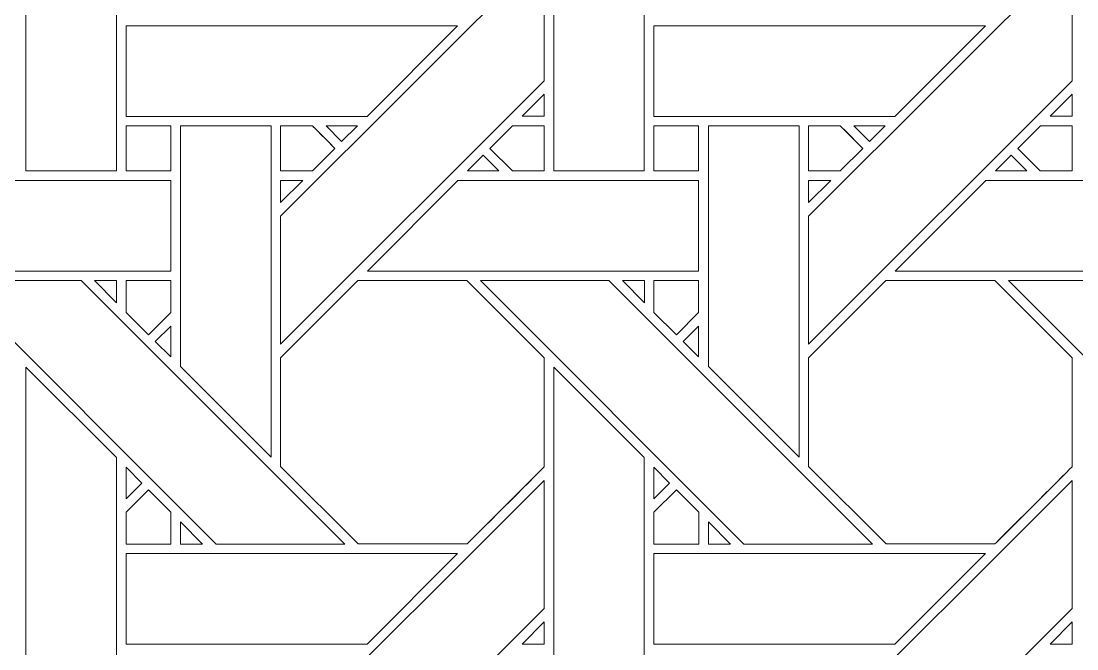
# Model space of a CAD drawing. Header units: inches. Extents: x 3.4 to 21.4, y 0.1 to 18.1.
# Drawn here: x 10.256 to 12.154, y 13.888 to 15.016 of the extents above; entities that cross this region are included whole.
import ezdxf

# ---------------------------------------------------------------- set-up
doc = ezdxf.new("R2010")
doc.units = ezdxf.units.IN
doc.header["$MEASUREMENT"] = 0
doc.layers.add('Design', color=7, linetype='Continuous', lineweight=0)

msp = doc.modelspace()

# ---------------------------------------------------------------- linework, layer by layer
at = {"layer": 'Design'}
for points, knots in [([(12.3829, 18.0948), (7.4123, 18.0948), (3.3829, 14.0653), (3.3829, 9.0948), (3.3829, 4.1242), (7.4123, 0.0948), (12.3829, 0.0948), (17.3534, 0.0948), (21.3829, 4.1242), (21.3829, 9.0948), (21.3829, 14.0653), (17.3534, 18.0948), (12.3829, 18.0948)], [0, 0, 0, 0, 1, 1, 1, 2, 2, 2, 3, 3, 3, 4, 4, 4, 4]), ([(12.3829, 17.2202), (7.8953, 17.2202), (4.2574, 13.5823), (4.2574, 9.0948), (4.2574, 4.6072), (7.8953, 0.9693), (12.3829, 0.9693), (16.8704, 0.9693), (20.5083, 4.6072), (20.5083, 9.0948), (20.5083, 13.5823), (16.8704, 17.2202), (12.3829, 17.2202)], [0, 0, 0, 0, 1, 1, 1, 2, 2, 2, 3, 3, 3, 4, 4, 4, 4]), ([(10.265, 14.7468), (10.265, 14.7468), (10.265, 15.3426), (10.265, 15.3426), (10.265, 15.3426), (10.4278, 15.1805), (10.4278, 15.1805), (10.4278, 15.1805), (10.4278, 14.7468), (10.4278, 14.7468), (10.4278, 14.7468), (10.265, 14.7468), (10.265, 14.7468)], [0, 0, 0, 0, 1, 1, 1, 2, 2, 2, 3, 3, 3, 4, 4, 4, 4]), ([(11.2137, 14.7468), (11.2137, 14.7468), (11.2137, 15.3426), (11.2137, 15.3426), (11.2137, 15.3426), (11.3765, 15.1805), (11.3765, 15.1805), (11.3765, 15.1805), (11.3765, 14.7468), (11.3765, 14.7468), (11.3765, 14.7468), (11.2137, 14.7468), (11.2137, 14.7468)], [0, 0, 0, 0, 1, 1, 1, 2, 2, 2, 3, 3, 3, 4, 4, 4, 4]), ([(11.1966, 14.909), (11.1966, 14.909), (10.7229, 14.4354), (10.7229, 14.4354), (10.7229, 14.4354), (10.7229, 14.6655), (10.7229, 14.6655), (10.7229, 14.6655), (11.1966, 15.139), (11.1966, 15.139), (11.1966, 15.139), (11.1966, 14.909), (11.1966, 14.909)], [0, 0, 0, 0, 1, 1, 1, 2, 2, 2, 3, 3, 3, 4, 4, 4, 4]), ([(12.1453, 14.909), (12.1453, 14.909), (11.6717, 14.4354), (11.6717, 14.4354), (11.6717, 14.4354), (11.6717, 14.6655), (11.6717, 14.6655), (11.6717, 14.6655), (12.1453, 15.139), (12.1453, 15.139), (12.1453, 15.139), (12.1453, 14.909), (12.1453, 14.909)], [0, 0, 0, 0, 1, 1, 1, 2, 2, 2, 3, 3, 3, 4, 4, 4, 4]), ([(11.0408, 15.0075), (11.0408, 15.0075), (10.8781, 14.8448), (10.8781, 14.8448), (10.8781, 14.8448), (10.4451, 14.8448), (10.4451, 14.8448), (10.4451, 14.8448), (10.4451, 15.0075), (10.4451, 15.0075), (10.4451, 15.0075), (11.0408, 15.0075), (11.0408, 15.0075)], [0, 0, 0, 0, 1, 1, 1, 2, 2, 2, 3, 3, 3, 4, 4, 4, 4]), ([(11.9895, 15.0075), (11.9895, 15.0075), (11.8268, 14.8448), (11.8268, 14.8448), (11.8268, 14.8448), (11.3938, 14.8448), (11.3938, 14.8448), (11.3938, 14.8448), (11.3938, 15.0075), (11.3938, 15.0075), (11.3938, 15.0075), (11.9895, 15.0075), (11.9895, 15.0075)], [0, 0, 0, 0, 1, 1, 1, 2, 2, 2, 3, 3, 3, 4, 4, 4, 4]), ([(11.1966, 14.8449), (11.1966, 14.8449), (11.1568, 14.8449), (11.1568, 14.8449), (11.1568, 14.8449), (11.1966, 14.8846), (11.1966, 14.8846), (11.1966, 14.8846), (11.1966, 14.8449), (11.1966, 14.8449)], [0, 0, 0, 0, 1, 1, 1, 2, 2, 2, 3, 3, 3, 3]), ([(12.1056, 14.8449), (12.1056, 14.8449), (12.1453, 14.8846), (12.1453, 14.8846), (12.1453, 14.8846), (12.1453, 14.8449), (12.1453, 14.8449), (12.1453, 14.8449), (12.1056, 14.8449), (12.1056, 14.8449)], [0, 0, 0, 0, 1, 1, 1, 2, 2, 2, 3, 3, 3, 3]), ([(10.4451, 14.7468), (10.4451, 14.7468), (10.4451, 14.8276), (10.4451, 14.8276), (10.4451, 14.8276), (10.5253, 14.8276), (10.5253, 14.8276), (10.5253, 14.8276), (10.5253, 14.7468), (10.5253, 14.7468), (10.5253, 14.7468), (10.4451, 14.7468), (10.4451, 14.7468)], [0, 0, 0, 0, 1, 1, 1, 2, 2, 2, 3, 3, 3, 4, 4, 4, 4]), ([(10.5253, 14.8276), (10.5253, 14.8276), (10.5253, 14.7468), (10.5253, 14.7468), (10.5253, 14.7468), (10.4451, 14.7468), (10.4451, 14.7468), (10.4451, 14.7468), (10.4451, 14.8276), (10.4451, 14.8276), (10.4451, 14.8276), (10.5253, 14.8276), (10.5253, 14.8276)], [0, 0, 0, 0, 1, 1, 1, 2, 2, 2, 3, 3, 3, 4, 4, 4, 4]), ([(10.5429, 14.3954), (10.5429, 14.3954), (10.5429, 14.8276), (10.5429, 14.8276), (10.5429, 14.8276), (10.7058, 14.8276), (10.7058, 14.8276), (10.7058, 14.8276), (10.7058, 14.2324), (10.7058, 14.2324), (10.7058, 14.2324), (10.5429, 14.3954), (10.5429, 14.3954)], [0, 0, 0, 0, 1, 1, 1, 2, 2, 2, 3, 3, 3, 4, 4, 4, 4]), ([(10.78, 14.8276), (10.7851, 14.8225), (10.8159, 14.7917), (10.8203, 14.7873), (10.8203, 14.7873), (10.7799, 14.7468), (10.7799, 14.7468), (10.7799, 14.7468), (10.7229, 14.7468), (10.7229, 14.7468), (10.7229, 14.7468), (10.7229, 14.8276), (10.7229, 14.8276), (10.7229, 14.8276), (10.78, 14.8276), (10.78, 14.8276)], [0, 0, 0, 0, 1, 1, 1, 2, 2, 2, 3, 3, 3, 4, 4, 4, 5, 5, 5, 5]), ([(10.8045, 14.8031), (10.8045, 14.8031), (10.8203, 14.7873), (10.8203, 14.7873), (10.8203, 14.7873), (10.7799, 14.7468), (10.7799, 14.7468), (10.7799, 14.7468), (10.7229, 14.7468), (10.7229, 14.7468), (10.7229, 14.7468), (10.7229, 14.8276), (10.7229, 14.8276), (10.7229, 14.8276), (10.78, 14.8276), (10.78, 14.8276), (10.7853, 14.8223), (10.7952, 14.8124), (10.8045, 14.8031)], [0, 0, 0, 0, 1, 1, 1, 2, 2, 2, 3, 3, 3, 4, 4, 4, 5, 5, 5, 6, 6, 6, 6]), ([(10.8044, 14.8276), (10.8044, 14.8276), (10.8608, 14.8276), (10.8608, 14.8276), (10.8608, 14.8276), (10.8325, 14.7994), (10.8325, 14.7994), (10.8325, 14.7994), (10.8044, 14.8276), (10.8044, 14.8276)], [0, 0, 0, 0, 1, 1, 1, 2, 2, 2, 3, 3, 3, 3]), ([(11.1395, 14.7468), (11.1395, 14.7468), (11.0991, 14.7872), (11.0991, 14.7872), (11.0991, 14.7872), (11.1396, 14.8276), (11.1396, 14.8276), (11.1396, 14.8276), (11.1966, 14.8276), (11.1966, 14.8276), (11.1966, 14.8276), (11.1966, 14.7468), (11.1966, 14.7468), (11.1966, 14.7468), (11.1395, 14.7468), (11.1395, 14.7468)], [0, 0, 0, 0, 1, 1, 1, 2, 2, 2, 3, 3, 3, 4, 4, 4, 5, 5, 5, 5]), ([(11.0991, 14.7872), (11.0991, 14.7872), (11.1396, 14.8276), (11.1396, 14.8276), (11.1396, 14.8276), (11.1966, 14.8276), (11.1966, 14.8276), (11.1966, 14.8276), (11.1966, 14.7468), (11.1966, 14.7468), (11.1966, 14.7468), (11.1395, 14.7468), (11.1395, 14.7468), (11.1395, 14.7468), (11.0991, 14.7872), (11.0991, 14.7872)], [0, 0, 0, 0, 1, 1, 1, 2, 2, 2, 3, 3, 3, 4, 4, 4, 5, 5, 5, 5]), ([(11.3938, 14.7468), (11.3938, 14.7468), (11.3938, 14.8276), (11.3938, 14.8276), (11.3938, 14.8276), (11.474, 14.8276), (11.474, 14.8276), (11.474, 14.8276), (11.474, 14.7468), (11.474, 14.7468), (11.474, 14.7468), (11.3938, 14.7468), (11.3938, 14.7468)], [0, 0, 0, 0, 1, 1, 1, 2, 2, 2, 3, 3, 3, 4, 4, 4, 4]), ([(11.474, 14.8276), (11.474, 14.8276), (11.474, 14.7468), (11.474, 14.7468), (11.474, 14.7468), (11.3938, 14.7468), (11.3938, 14.7468), (11.3938, 14.7468), (11.3938, 14.8276), (11.3938, 14.8276), (11.3938, 14.8276), (11.474, 14.8276), (11.474, 14.8276)], [0, 0, 0, 0, 1, 1, 1, 2, 2, 2, 3, 3, 3, 4, 4, 4, 4]), ([(11.4916, 14.3954), (11.4916, 14.3954), (11.4916, 14.8276), (11.4916, 14.8276), (11.4916, 14.8276), (11.6545, 14.8276), (11.6545, 14.8276), (11.6545, 14.8276), (11.6545, 14.2324), (11.6545, 14.2324), (11.6545, 14.2324), (11.4916, 14.3954), (11.4916, 14.3954)], [0, 0, 0, 0, 1, 1, 1, 2, 2, 2, 3, 3, 3, 4, 4, 4, 4]), ([(11.7287, 14.8276), (11.7339, 14.8225), (11.7646, 14.7917), (11.7691, 14.7873), (11.7691, 14.7873), (11.7286, 14.7468), (11.7286, 14.7468), (11.7286, 14.7468), (11.6717, 14.7468), (11.6717, 14.7468), (11.6717, 14.7468), (11.6717, 14.8276), (11.6717, 14.8276), (11.6717, 14.8276), (11.7287, 14.8276), (11.7287, 14.8276)], [0, 0, 0, 0, 1, 1, 1, 2, 2, 2, 3, 3, 3, 4, 4, 4, 5, 5, 5, 5]), ([(11.7691, 14.7873), (11.7691, 14.7873), (11.7286, 14.7468), (11.7286, 14.7468), (11.7286, 14.7468), (11.6717, 14.7468), (11.6717, 14.7468), (11.6717, 14.7468), (11.6717, 14.8276), (11.6717, 14.8276), (11.6717, 14.8276), (11.7287, 14.8276), (11.7287, 14.8276), (11.7338, 14.8225), (11.7646, 14.7917), (11.7691, 14.7873)], [0, 0, 0, 0, 1, 1, 1, 2, 2, 2, 3, 3, 3, 4, 4, 4, 5, 5, 5, 5]), ([(11.7531, 14.8276), (11.7531, 14.8276), (11.8096, 14.8276), (11.8096, 14.8276), (11.8096, 14.8276), (11.7813, 14.7994), (11.7813, 14.7994), (11.7813, 14.7994), (11.7531, 14.8276), (11.7531, 14.8276)], [0, 0, 0, 0, 1, 1, 1, 2, 2, 2, 3, 3, 3, 3]), ([(12.0882, 14.7468), (12.0882, 14.7468), (12.0479, 14.7872), (12.0479, 14.7872), (12.0479, 14.7872), (12.0883, 14.8276), (12.0883, 14.8276), (12.0883, 14.8276), (12.1453, 14.8276), (12.1453, 14.8276), (12.1453, 14.8276), (12.1453, 14.7468), (12.1453, 14.7468), (12.1453, 14.7468), (12.0882, 14.7468), (12.0882, 14.7468)], [0, 0, 0, 0, 1, 1, 1, 2, 2, 2, 3, 3, 3, 4, 4, 4, 5, 5, 5, 5]), ([(12.1453, 14.8276), (12.1453, 14.8276), (12.1453, 14.7468), (12.1453, 14.7468), (12.1453, 14.7468), (12.0882, 14.7468), (12.0882, 14.7468), (12.0882, 14.7468), (12.0479, 14.7872), (12.0479, 14.7872), (12.0479, 14.7872), (12.0883, 14.8276), (12.0883, 14.8276), (12.0883, 14.8276), (12.1453, 14.8276), (12.1453, 14.8276)], [0, 0, 0, 0, 1, 1, 1, 2, 2, 2, 3, 3, 3, 4, 4, 4, 5, 5, 5, 5]), ([(11.1153, 14.7468), (11.1153, 14.7468), (11.0588, 14.7468), (11.0588, 14.7468), (11.0588, 14.7468), (11.087, 14.775), (11.087, 14.775), (11.087, 14.775), (11.1153, 14.7468), (11.1153, 14.7468)], [0, 0, 0, 0, 1, 1, 1, 2, 2, 2, 3, 3, 3, 3]), ([(12.064, 14.7468), (12.064, 14.7468), (12.0075, 14.7468), (12.0075, 14.7468), (12.0075, 14.7468), (12.0358, 14.775), (12.0358, 14.775), (12.0358, 14.775), (12.064, 14.7468), (12.064, 14.7468)], [0, 0, 0, 0, 1, 1, 1, 2, 2, 2, 3, 3, 3, 3]), ([(10.5253, 14.7296), (10.5253, 14.7296), (10.5253, 14.5668), (10.5253, 14.5668), (10.5253, 14.5668), (9.9301, 14.5668), (9.9301, 14.5668), (9.9301, 14.5668), (10.0929, 14.7296), (10.0929, 14.7296), (10.0929, 14.7296), (10.5253, 14.7296), (10.5253, 14.7296)], [0, 0, 0, 0, 1, 1, 1, 2, 2, 2, 3, 3, 3, 4, 4, 4, 4]), ([(10.7628, 14.7296), (10.7628, 14.7296), (10.7229, 14.6898), (10.7229, 14.6898), (10.7229, 14.6898), (10.7229, 14.7296), (10.7229, 14.7296), (10.7229, 14.7296), (10.7628, 14.7296), (10.7628, 14.7296)], [0, 0, 0, 0, 1, 1, 1, 2, 2, 2, 3, 3, 3, 3]), ([(11.4741, 14.7296), (11.4741, 14.7296), (11.4741, 14.5668), (11.4741, 14.5668), (11.4741, 14.5668), (10.8788, 14.5668), (10.8788, 14.5668), (10.8788, 14.5668), (11.0416, 14.7296), (11.0416, 14.7296), (11.0416, 14.7296), (11.4741, 14.7296), (11.4741, 14.7296)], [0, 0, 0, 0, 1, 1, 1, 2, 2, 2, 3, 3, 3, 4, 4, 4, 4]), ([(11.7115, 14.7296), (11.7115, 14.7296), (11.6717, 14.6898), (11.6717, 14.6898), (11.6717, 14.6898), (11.6717, 14.7296), (11.6717, 14.7296), (11.6717, 14.7296), (11.7115, 14.7296), (11.7115, 14.7296)], [0, 0, 0, 0, 1, 1, 1, 2, 2, 2, 3, 3, 3, 3]), ([(12.4228, 14.7296), (12.4228, 14.7296), (12.4228, 14.5668), (12.4228, 14.5668), (12.4228, 14.5668), (11.8275, 14.5668), (11.8275, 14.5668), (11.8275, 14.5668), (11.9904, 14.7296), (11.9904, 14.7296), (11.9904, 14.7296), (12.4228, 14.7296), (12.4228, 14.7296)], [0, 0, 0, 0, 1, 1, 1, 2, 2, 2, 3, 3, 3, 4, 4, 4, 4]), ([(10.838, 14.076), (10.838, 14.076), (10.6069, 14.076), (10.6069, 14.076), (10.6069, 14.076), (10.1334, 14.5497), (10.1334, 14.5497), (10.1334, 14.5497), (10.3643, 14.5497), (10.3643, 14.5497), (10.3643, 14.5497), (10.838, 14.076), (10.838, 14.076)], [0, 0, 0, 0, 1, 1, 1, 2, 2, 2, 3, 3, 3, 4, 4, 4, 4]), ([(10.3884, 14.5497), (10.3884, 14.5497), (10.4279, 14.5497), (10.4279, 14.5497), (10.4279, 14.5497), (10.4279, 14.5099), (10.4279, 14.5099), (10.4279, 14.5099), (10.3884, 14.5497), (10.3884, 14.5497)], [0, 0, 0, 0, 1, 1, 1, 2, 2, 2, 3, 3, 3, 3]), ([(10.5253, 14.5497), (10.5253, 14.5497), (10.5253, 14.4921), (10.5253, 14.4921), (10.5253, 14.4921), (10.4854, 14.4522), (10.4854, 14.4522), (10.4854, 14.4522), (10.445, 14.4925), (10.445, 14.4925), (10.445, 14.4925), (10.445, 14.5497), (10.445, 14.5497), (10.445, 14.5497), (10.5253, 14.5497), (10.5253, 14.5497)], [0, 0, 0, 0, 1, 1, 1, 2, 2, 2, 3, 3, 3, 4, 4, 4, 5, 5, 5, 5]), ([(10.5253, 14.4921), (10.5253, 14.4921), (10.4854, 14.4522), (10.4854, 14.4522), (10.4854, 14.4522), (10.445, 14.4925), (10.445, 14.4925), (10.445, 14.4925), (10.445, 14.5497), (10.445, 14.5497), (10.445, 14.5497), (10.5253, 14.5497), (10.5253, 14.5497), (10.5253, 14.5497), (10.5253, 14.4921), (10.5253, 14.4921)], [0, 0, 0, 0, 1, 1, 1, 2, 2, 2, 3, 3, 3, 4, 4, 4, 5, 5, 5, 5]), ([(10.8616, 14.5497), (10.8616, 14.5497), (11.0578, 14.5497), (11.0578, 14.5497), (11.0578, 14.5497), (11.1966, 14.411), (11.1966, 14.411), (11.1966, 14.411), (11.1966, 14.2148), (11.1966, 14.2148), (11.1788, 14.1969), (11.0669, 14.0851), (11.0579, 14.0761), (11.0579, 14.0761), (10.8622, 14.0761), (10.8622, 14.0761), (10.8622, 14.0761), (10.7229, 14.2153), (10.7229, 14.2153), (10.7229, 14.2153), (10.7229, 14.411), (10.7229, 14.411), (10.7229, 14.411), (10.8616, 14.5497), (10.8616, 14.5497)], [0, 0, 0, 0, 1, 1, 1, 2, 2, 2, 3, 3, 3, 4, 4, 4, 5, 5, 5, 6, 6, 6, 7, 7, 7, 8, 8, 8, 8]), ([(11.1966, 14.411), (11.1966, 14.411), (11.1966, 14.2148), (11.1966, 14.2148), (11.1787, 14.1968), (11.0668, 14.085), (11.0579, 14.0761), (11.0579, 14.0761), (10.8622, 14.0761), (10.8622, 14.0761), (10.8622, 14.0761), (10.7229, 14.2153), (10.7229, 14.2153), (10.7229, 14.2153), (10.7229, 14.411), (10.7229, 14.411), (10.7229, 14.411), (10.8616, 14.5497), (10.8616, 14.5497), (10.8616, 14.5497), (11.0578, 14.5497), (11.0578, 14.5497), (11.0578, 14.5497), (11.1966, 14.411), (11.1966, 14.411)], [0, 0, 0, 0, 1, 1, 1, 2, 2, 2, 3, 3, 3, 4, 4, 4, 5, 5, 5, 6, 6, 6, 7, 7, 7, 8, 8, 8, 8]), ([(11.7867, 14.076), (11.7867, 14.076), (11.5556, 14.076), (11.5556, 14.076), (11.5556, 14.076), (11.0821, 14.5497), (11.0821, 14.5497), (11.0821, 14.5497), (11.313, 14.5497), (11.313, 14.5497), (11.313, 14.5497), (11.7867, 14.076), (11.7867, 14.076)], [0, 0, 0, 0, 1, 1, 1, 2, 2, 2, 3, 3, 3, 4, 4, 4, 4]), ([(11.3372, 14.5497), (11.3372, 14.5497), (11.3766, 14.5497), (11.3766, 14.5497), (11.3766, 14.5497), (11.3766, 14.5099), (11.3766, 14.5099), (11.3766, 14.5099), (11.3372, 14.5497), (11.3372, 14.5497)], [0, 0, 0, 0, 1, 1, 1, 2, 2, 2, 3, 3, 3, 3]), ([(11.474, 14.5497), (11.474, 14.5497), (11.474, 14.4921), (11.474, 14.4921), (11.474, 14.4921), (11.4341, 14.4522), (11.4341, 14.4522), (11.4341, 14.4522), (11.3938, 14.4925), (11.3938, 14.4925), (11.3938, 14.4925), (11.3938, 14.5497), (11.3938, 14.5497), (11.3938, 14.5497), (11.474, 14.5497), (11.474, 14.5497)], [0, 0, 0, 0, 1, 1, 1, 2, 2, 2, 3, 3, 3, 4, 4, 4, 5, 5, 5, 5]), ([(11.474, 14.4921), (11.474, 14.4921), (11.4341, 14.4522), (11.4341, 14.4522), (11.4341, 14.4522), (11.3938, 14.4925), (11.3938, 14.4925), (11.3938, 14.4925), (11.3938, 14.5497), (11.3938, 14.5497), (11.3938, 14.5497), (11.474, 14.5497), (11.474, 14.5497), (11.474, 14.5497), (11.474, 14.4921), (11.474, 14.4921)], [0, 0, 0, 0, 1, 1, 1, 2, 2, 2, 3, 3, 3, 4, 4, 4, 5, 5, 5, 5]), ([(11.8104, 14.5497), (11.8104, 14.5497), (12.0066, 14.5497), (12.0066, 14.5497), (12.0066, 14.5497), (12.1453, 14.411), (12.1453, 14.411), (12.1453, 14.411), (12.1453, 14.2148), (12.1453, 14.2148), (12.1275, 14.1969), (12.0156, 14.0851), (12.0066, 14.0761), (12.0066, 14.0761), (11.8109, 14.0761), (11.8109, 14.0761), (11.8109, 14.0761), (11.6717, 14.2153), (11.6717, 14.2153), (11.6717, 14.2153), (11.6717, 14.411), (11.6717, 14.411), (11.6717, 14.411), (11.8104, 14.5497), (11.8104, 14.5497)], [0, 0, 0, 0, 1, 1, 1, 2, 2, 2, 3, 3, 3, 4, 4, 4, 5, 5, 5, 6, 6, 6, 7, 7, 7, 8, 8, 8, 8]), ([(12.1453, 14.411), (12.1453, 14.411), (12.1453, 14.2148), (12.1453, 14.2148), (12.1272, 14.1966), (12.0154, 14.0849), (12.0066, 14.0761), (12.0066, 14.0761), (11.8109, 14.0761), (11.8109, 14.0761), (11.8109, 14.0761), (11.6717, 14.2153), (11.6717, 14.2153), (11.6717, 14.2153), (11.6717, 14.411), (11.6717, 14.411), (11.6717, 14.411), (11.8104, 14.5497), (11.8104, 14.5497), (11.8104, 14.5497), (12.0066, 14.5497), (12.0066, 14.5497), (12.0066, 14.5497), (12.1453, 14.411), (12.1453, 14.411)], [0, 0, 0, 0, 1, 1, 1, 2, 2, 2, 3, 3, 3, 4, 4, 4, 5, 5, 5, 6, 6, 6, 7, 7, 7, 8, 8, 8, 8]), ([(12.7354, 14.076), (12.7354, 14.076), (12.5044, 14.076), (12.5044, 14.076), (12.5044, 14.076), (12.0308, 14.5497), (12.0308, 14.5497), (12.0308, 14.5497), (12.2618, 14.5497), (12.2618, 14.5497), (12.2618, 14.5497), (12.7354, 14.076), (12.7354, 14.076)], [0, 0, 0, 0, 1, 1, 1, 2, 2, 2, 3, 3, 3, 4, 4, 4, 4]), ([(10.5253, 14.4679), (10.5253, 14.4679), (10.5253, 14.4127), (10.5253, 14.4127), (10.5253, 14.4127), (10.4976, 14.4401), (10.4976, 14.4401), (10.4976, 14.4401), (10.5253, 14.4679), (10.5253, 14.4679)], [0, 0, 0, 0, 1, 1, 1, 2, 2, 2, 3, 3, 3, 3]), ([(11.4741, 14.4679), (11.4741, 14.4679), (11.4741, 14.4127), (11.4741, 14.4127), (11.4741, 14.4127), (11.4463, 14.4401), (11.4463, 14.4401), (11.4463, 14.4401), (11.4741, 14.4679), (11.4741, 14.4679)], [0, 0, 0, 0, 1, 1, 1, 2, 2, 2, 3, 3, 3, 3]), ([(10.265, 13.798), (10.265, 13.798), (10.265, 14.3939), (10.265, 14.3939), (10.265, 14.3939), (10.4278, 14.2317), (10.4278, 14.2317), (10.4278, 14.2317), (10.4278, 13.798), (10.4278, 13.798), (10.4278, 13.798), (10.265, 13.798), (10.265, 13.798)], [0, 0, 0, 0, 1, 1, 1, 2, 2, 2, 3, 3, 3, 4, 4, 4, 4]), ([(11.2137, 13.798), (11.2137, 13.798), (11.2137, 14.3939), (11.2137, 14.3939), (11.2137, 14.3939), (11.3765, 14.2317), (11.3765, 14.2317), (11.3765, 14.2317), (11.3765, 13.798), (11.3765, 13.798), (11.3765, 13.798), (11.2137, 13.798), (11.2137, 13.798)], [0, 0, 0, 0, 1, 1, 1, 2, 2, 2, 3, 3, 3, 4, 4, 4, 4]), ([(10.4451, 14.1575), (10.4451, 14.1575), (10.4451, 14.2142), (10.4451, 14.2142), (10.4451, 14.2142), (10.4733, 14.1857), (10.4733, 14.1857), (10.4733, 14.1857), (10.4451, 14.1575), (10.4451, 14.1575)], [0, 0, 0, 0, 1, 1, 1, 2, 2, 2, 3, 3, 3, 3]), ([(11.3938, 14.1575), (11.3938, 14.1575), (11.3938, 14.2142), (11.3938, 14.2142), (11.3938, 14.2142), (11.422, 14.1857), (11.422, 14.1857), (11.422, 14.1857), (11.3938, 14.1575), (11.3938, 14.1575)], [0, 0, 0, 0, 1, 1, 1, 2, 2, 2, 3, 3, 3, 3]), ([(11.1966, 13.9603), (11.1966, 13.9603), (10.7229, 13.4866), (10.7229, 13.4866), (10.7229, 13.4866), (10.7229, 13.7167), (10.7229, 13.7167), (10.7229, 13.7167), (11.1966, 14.1903), (11.1966, 14.1903), (11.1966, 14.1903), (11.1966, 13.9603), (11.1966, 13.9603)], [0, 0, 0, 0, 1, 1, 1, 2, 2, 2, 3, 3, 3, 4, 4, 4, 4]), ([(12.1453, 13.9603), (12.1453, 13.9603), (11.6717, 13.4866), (11.6717, 13.4866), (11.6717, 13.4866), (11.6717, 13.7167), (11.6717, 13.7167), (11.6717, 13.7167), (12.1453, 14.1903), (12.1453, 14.1903), (12.1453, 14.1903), (12.1453, 13.9603), (12.1453, 13.9603)], [0, 0, 0, 0, 1, 1, 1, 2, 2, 2, 3, 3, 3, 4, 4, 4, 4]), ([(10.4451, 14.0759), (10.4451, 14.0759), (10.4451, 14.1332), (10.4451, 14.1332), (10.4451, 14.1332), (10.4854, 14.1735), (10.4854, 14.1735), (10.4854, 14.1735), (10.5257, 14.1332), (10.5257, 14.1332), (10.5257, 14.1332), (10.5257, 14.0759), (10.5257, 14.0759), (10.5257, 14.0759), (10.4451, 14.0759), (10.4451, 14.0759)], [0, 0, 0, 0, 1, 1, 1, 2, 2, 2, 3, 3, 3, 4, 4, 4, 5, 5, 5, 5]), ([(10.4854, 14.1735), (10.4854, 14.1735), (10.5257, 14.1332), (10.5257, 14.1332), (10.5257, 14.1332), (10.5257, 14.0759), (10.5257, 14.0759), (10.5257, 14.0759), (10.4451, 14.0759), (10.4451, 14.0759), (10.4451, 14.0759), (10.4451, 14.1332), (10.4451, 14.1332), (10.4451, 14.1332), (10.4854, 14.1735), (10.4854, 14.1735)], [0, 0, 0, 0, 1, 1, 1, 2, 2, 2, 3, 3, 3, 4, 4, 4, 5, 5, 5, 5]), ([(11.3938, 14.0759), (11.3938, 14.0759), (11.3938, 14.1332), (11.3938, 14.1332), (11.3938, 14.1332), (11.4341, 14.1735), (11.4341, 14.1735), (11.4341, 14.1735), (11.4745, 14.1332), (11.4745, 14.1332), (11.4745, 14.1332), (11.4745, 14.0759), (11.4745, 14.0759), (11.4745, 14.0759), (11.3938, 14.0759), (11.3938, 14.0759)], [0, 0, 0, 0, 1, 1, 1, 2, 2, 2, 3, 3, 3, 4, 4, 4, 5, 5, 5, 5]), ([(11.4341, 14.1735), (11.4341, 14.1735), (11.4745, 14.1332), (11.4745, 14.1332), (11.4745, 14.1332), (11.4745, 14.0759), (11.4745, 14.0759), (11.4745, 14.0759), (11.3938, 14.0759), (11.3938, 14.0759), (11.3938, 14.0759), (11.3938, 14.1332), (11.3938, 14.1332), (11.3938, 14.1332), (11.4341, 14.1735), (11.4341, 14.1735)], [0, 0, 0, 0, 1, 1, 1, 2, 2, 2, 3, 3, 3, 4, 4, 4, 5, 5, 5, 5]), ([(10.543, 14.076), (10.543, 14.076), (10.543, 14.1158), (10.543, 14.1158), (10.543, 14.1158), (10.5827, 14.076), (10.5827, 14.076), (10.5827, 14.076), (10.543, 14.076), (10.543, 14.076)], [0, 0, 0, 0, 1, 1, 1, 2, 2, 2, 3, 3, 3, 3]), ([(11.4917, 14.076), (11.4917, 14.076), (11.4917, 14.1158), (11.4917, 14.1158), (11.4917, 14.1158), (11.5314, 14.076), (11.5314, 14.076), (11.5314, 14.076), (11.4917, 14.076), (11.4917, 14.076)], [0, 0, 0, 0, 1, 1, 1, 2, 2, 2, 3, 3, 3, 3]), ([(11.0408, 14.0588), (11.0408, 14.0588), (10.8781, 13.8961), (10.8781, 13.8961), (10.8781, 13.8961), (10.4451, 13.8961), (10.4451, 13.8961), (10.4451, 13.8961), (10.4451, 14.0588), (10.4451, 14.0588), (10.4451, 14.0588), (11.0408, 14.0588), (11.0408, 14.0588)], [0, 0, 0, 0, 1, 1, 1, 2, 2, 2, 3, 3, 3, 4, 4, 4, 4]), ([(11.9895, 14.0588), (11.9895, 14.0588), (11.8268, 13.8961), (11.8268, 13.8961), (11.8268, 13.8961), (11.3938, 13.8961), (11.3938, 13.8961), (11.3938, 13.8961), (11.3938, 14.0588), (11.3938, 14.0588), (11.3938, 14.0588), (11.9895, 14.0588), (11.9895, 14.0588)], [0, 0, 0, 0, 1, 1, 1, 2, 2, 2, 3, 3, 3, 4, 4, 4, 4]), ([(11.1966, 13.8961), (11.1966, 13.8961), (11.1568, 13.8961), (11.1568, 13.8961), (11.1568, 13.8961), (11.1966, 13.9359), (11.1966, 13.9359), (11.1966, 13.9359), (11.1966, 13.8961), (11.1966, 13.8961)], [0, 0, 0, 0, 1, 1, 1, 2, 2, 2, 3, 3, 3, 3]), ([(12.1056, 13.8961), (12.1056, 13.8961), (12.1453, 13.9359), (12.1453, 13.9359), (12.1453, 13.9359), (12.1453, 13.8961), (12.1453, 13.8961), (12.1453, 13.8961), (12.1056, 13.8961), (12.1056, 13.8961)], [0, 0, 0, 0, 1, 1, 1, 2, 2, 2, 3, 3, 3, 3])]:
    msp.add_open_spline(points, degree=3, knots=knots, dxfattribs=at)

doc.saveas('drawing.dxf')
